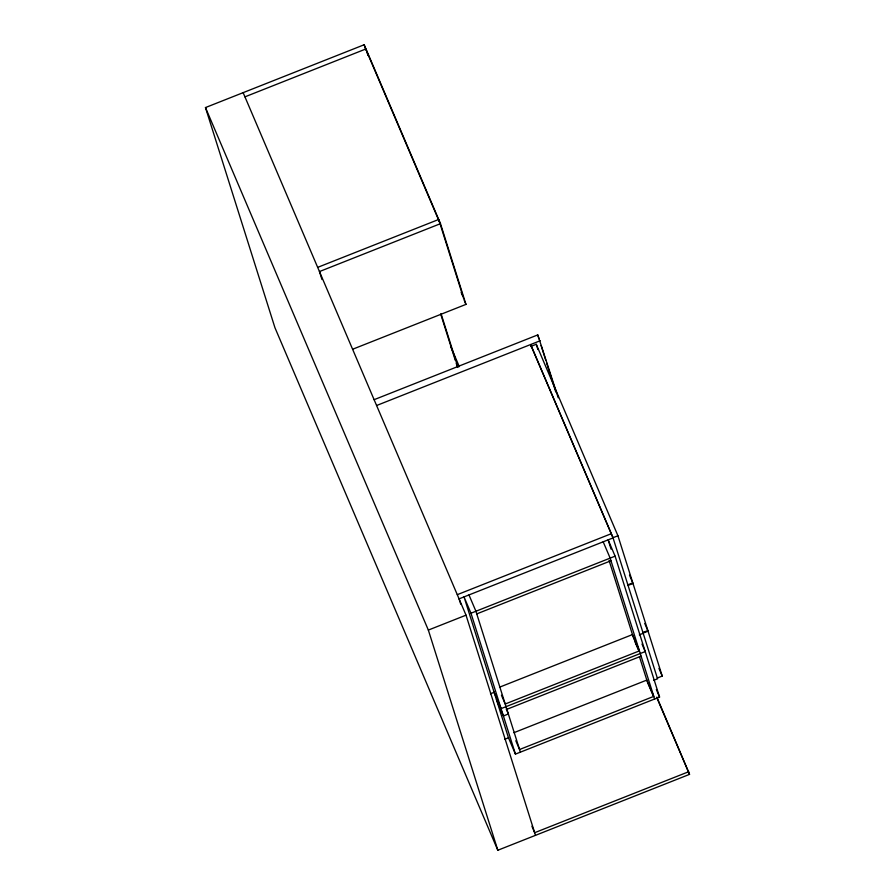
<?xml version="1.0" encoding="UTF-8"?>
<svg xmlns="http://www.w3.org/2000/svg" width="895" height="895" viewBox="0 0 895 895"><rect width="100%" height="100%" fill="white"/><g stroke="black" fill="none" stroke-linecap="round" stroke-linejoin="round"><path stroke-width="1.34" d="M656.874 697.115L689.53 774.365L497.821 850.25L274.955 327.738L205.47 107.568L364.175 44.75L440.485 223.66L465.959 304.389L352.641 349.24M244.939 96.85L365.954 48.945L368.046 55.557M317.68 267.37L438.695 219.465L463.755 298.863M440.485 223.66L319.459 271.565L321.965 279.508M374.11 399.685L537.761 334.909L558.245 397.76M376.594 405.513L540.244 340.726M627.854 584.838L632.799 582.869L617.93 535.758L536.262 344.273L531.306 346.231L612.985 537.716L657.556 678.802L653.674 680.334M457.278 594.672L611.296 533.7M612.985 537.716L617.93 535.758M497.821 850.25L428.347 630.08L466.026 615.167L243.149 92.655M615.1 556.153L659.559 697.06L515.442 754.116L470.971 613.209L615.1 556.153L608.141 539.853L611.061 549.127M476.755 613.892L610.983 560.762M628.044 585.419L632.989 583.462L629.509 575.161M499.533 687.192L632.463 634.577L639.422 650.878L505.205 704.007L501.457 695.236M642.912 632.53L647.857 630.572L632.989 583.462M643.091 633.123L648.047 631.165L644.758 623.468M490.471 693.759L494.353 692.215M639.321 634.835L643.203 633.291M506.872 709.299L641.088 656.158M513.898 732.692L646.828 680.077L653.775 696.377L519.559 749.518L515.811 740.736M657.266 678.041L662.222 676.072L648.047 631.165M504.836 739.259L508.718 737.715M688.691 771.725L534.673 832.697L531.932 826.264M658.933 668.375L662.222 676.072M603.185 541.811L610.144 558.111L654.614 699.017M641.995 644.031L645.206 651.56L501.088 708.616L494.129 692.305M656.348 689.542L659.559 697.06M638.65 649.759L633.302 637.218L609.047 560.359M635.204 642.364L638.415 649.893M657.154 698.469L689.53 774.365M653.003 695.258L647.656 682.717L639.455 656.717M366.793 51.586L439.523 222.105M461.149 292.419L462.793 296.267M464.169 300.194L465.959 304.389M450.554 346.13L459.292 366.614M468.969 594.94L475.927 611.251L520.398 752.158M470.971 613.209L464.024 596.898L508.483 737.804L515.442 754.116M506.212 708.974L508.349 713.997L503.404 715.955L496.445 699.644M205.47 107.568L428.347 630.08M537.761 334.909L539.014 338.881M541.106 345.515L545.715 360.103M546.554 362.755L555.761 391.932M536.262 344.273L537.906 349.509M531.451 347.182L530.623 344.541L613.086 537.895L459.068 598.856L460.746 604.159M364.175 44.75L365.842 50.042M441.201 314.179L457.994 367.364M440.676 313.977L455.365 360.517M456.204 363.18L457.457 367.163M466.026 615.167L535.501 835.337"/></g></svg>
